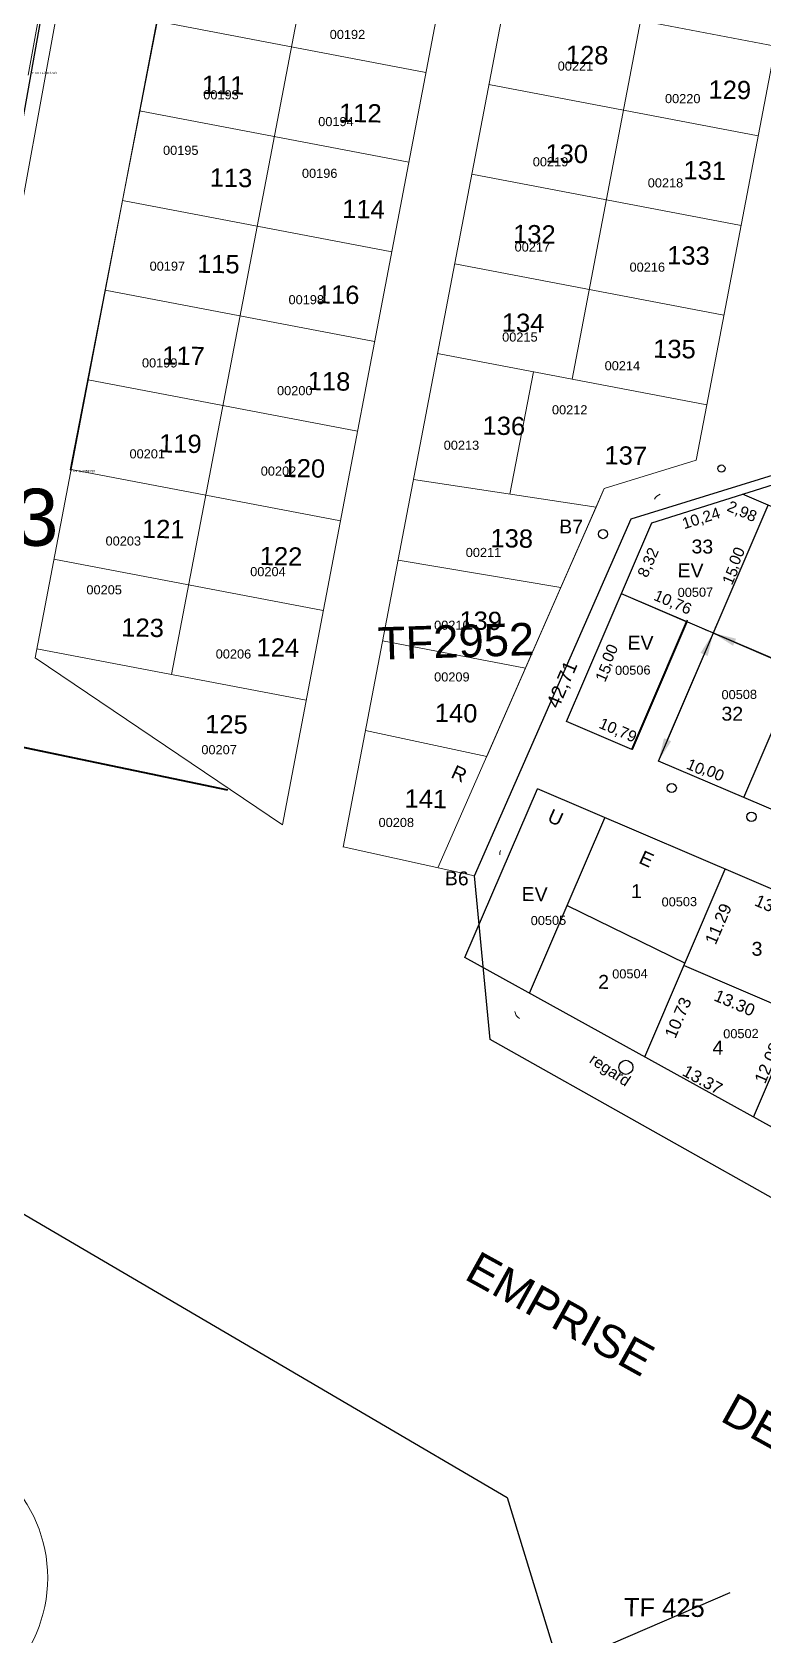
# Model space of a CAD drawing. Header units: metres. Extents: x 251686 to 255059, y 1627526 to 1631912.
# Drawn here: x 253119.8 to 253199.8, y 1629414.9 to 1629590.4 of the extents above; entities that cross this region are included whole.
import ezdxf
from ezdxf.enums import TextEntityAlignment as Align

# ---------------------------------------------------------------- set-up
doc = ezdxf.new("R2010")
doc.units = ezdxf.units.M
doc.header["$MEASUREMENT"] = 0
for name, color, linetype in [('A_revoir_niveau_0', 7, 'Continuous'), ('limites_parcelles', 7, 'Continuous'), ('limites_tf', 7, 'Continuous'), ('numero_lot', 7, 'Continuous'), ('numero_parcelle', 7, 'Continuous'), ('toponymie', 7, 'Continuous')]:
    doc.layers.add(name, color=color, linetype=linetype)
for name, color, linetype, lineweight in [('Bornes', 7, 'Continuous', 0), ('lotissement', 7, 'Continuous', 0), ('TITRE FONCIER', 7, 'Continuous', 0)]:
    doc.layers.add(name, color=color, linetype=linetype, lineweight=lineweight)
doc.styles.get("Standard").update_dxf_attribs({"font": 'txt.shx'})
doc.styles.add('Style-Arial', font='arial.ttf')
doc.styles.add('Style-txt', font='txt.shx')

msp = doc.modelspace()

# ---------------------------------------------------------------- linework, layer by layer
at = {"layer": 'A_revoir_niveau_0'}
for p, q in [((253187.622925, 1629536.657028), (253232.832222, 1629550.947486)), ((253279.721045, 1629504.628166), (253197.544284, 1629539.793126)), ((253188.333499, 1629510.577626), (253200.32364, 1629538.60024)), ((253180.285126, 1629519.599345), (253187.622925, 1629536.657028)), ((253197.674371, 1629506.580912), (253209.664512, 1629534.603526)), ((253259.714894, 1629496.61246), (253184.282358, 1629528.891441)), ((253191.416609, 1629525.838563), (253184.282358, 1629528.891441)), ((253185.421539, 1629511.827256), (253191.506129, 1629526.047783)), ((253194.57967, 1629525.175727), (253194.829487, 1629525.759522)), ((253193.746049, 1629524.841726), (253193.162244, 1629525.091521)), ((253259.714894, 1629496.61246), (253194.329853, 1629524.591932)), ((253196.665033, 1629523.592665), (253201.335393, 1629521.594131)), ((253189.333961, 1629512.915842), (253193.330675, 1629522.256714)), ((253178.26005, 1629514.891789), (253180.285126, 1629519.599345)), ((253185.421539, 1629511.827256), (253178.26005, 1629514.891789)), ((253267.729842, 1629476.606006), (253188.334783, 1629510.580625)), ((253167.149929, 1629489.064845), (253175.088301, 1629507.51864)), ((253264.5735, 1629469.226263), (253175.088301, 1629507.51864)), ((253174.206936, 1629485.158218), (253182.461437, 1629504.346896)), ((253186.847288, 1629478.160755), (253195.645715, 1629498.721741)), ((253178.334187, 1629494.752557), (253191.246501, 1629488.441248)), ((253198.730351, 1629471.582513), (253208.068873, 1629493.405641)), ((253252.77945, 1629441.661941), (253167.149929, 1629489.064845)), ((253191.134583, 1629488.179708), (253203.557741, 1629482.863608)), ((253196.158911, 1629419.466139), (253177.791812, 1629411.540625))]:
    msp.add_line(p, q, dxfattribs=at)
at = {"layer": 'A_revoir_niveau_0', "color": 1, "linetype": 'Continuous', "lineweight": 40}
for p, q in [((253191.416609, 1629525.838563), (253187.174418, 1629515.923306)), ((253187.174418, 1629515.923306), (253185.421882, 1629511.827109))]:
    msp.add_line(p, q, dxfattribs=at)
at = {"layer": 'A_revoir_niveau_0', "color": 50, "linetype": 'Continuous', "lineweight": 40}
for p in [(253141.2052, 1629507.376779), (253128.418517, 1629510.048352)]:
    msp.add_line(p, (253106.856834, 1629514.553321), dxfattribs=at)
at = {"layer": 'A_revoir_niveau_0'}
for centre, radius in [((253195.224621, 1629542.612645), 0.392861), ((253195.224621, 1629542.612645), 0.392861), ((253182.262837, 1629535.440899), 0.508927), ((253182.262837, 1629535.440899), 0.508927), ((253189.782103, 1629507.62507), 0.508), ((253189.782103, 1629507.62507), 0.508), ((253198.512259, 1629504.476004), 0.508), ((253198.512259, 1629504.476004), 0.508), ((253184.764977, 1629477.026377), 0.769314), ((253184.764977, 1629477.026377), 0.769314)]:
    msp.add_circle(centre, radius, dxfattribs=at)
msp.add_solid([(253192.941472, 1629522.423244), (253193.719878, 1629522.090184), (253194.329853, 1629524.591932)], dxfattribs=at)
msp.add_solid([(253192.941472, 1629522.423244), (253193.719878, 1629522.090184), (253194.329853, 1629524.591932)], dxfattribs=at)
at = {"layer": 'A_revoir_niveau_0', "extrusion": (0, 0, -1)}
for points in [[(-253196.831578, 1629523.981862), (-253196.498489, 1629523.203468), (-253194.329853, 1629524.591932)], [(-253196.831578, 1629523.981862), (-253196.498489, 1629523.203468), (-253194.329853, 1629524.591932)], [(-253188.944758, 1629513.082372), (-253189.723164, 1629512.749313), (-253188.334783, 1629510.580625)], [(-253188.944758, 1629513.082372), (-253189.723164, 1629512.749313), (-253188.334783, 1629510.580625)]]:
    msp.add_solid(points, dxfattribs=at)
at = {"layer": 'limites_parcelles', "color": 7, "lineweight": 0}
for p, q in [((253120.123676, 1629521.880156), (253137.161708, 1629611.273294)), ((253151.898503, 1629608.460042), (253135.037271, 1629520.037959)), ((253166.632404, 1629605.647343), (253147.168278, 1629503.57541)), ((253153.829682, 1629501.160286), (253173.530828, 1629604.331336)), ((253188.263327, 1629601.519675), (253178.884456, 1629552.404359)), ((253202.99737, 1629598.70772), (253193.618356, 1629549.59166)), ((253171.654996, 1629594.507968), (253201.121787, 1629588.882763)), ((253133.411442, 1629591.628093), (253162.886111, 1629586.001384)), ((253169.77933, 1629584.68547), (253199.246654, 1629579.060162)), ((253131.53631, 1629581.805493), (253161.012964, 1629576.178405)), ((253167.903663, 1629574.862971), (253197.371521, 1629569.237562)), ((253129.661177, 1629571.982893), (253159.139817, 1629566.355425)), ((253166.027997, 1629565.040473), (253195.496389, 1629559.414962)), ((253127.786044, 1629562.160292), (253157.26667, 1629556.532446)), ((253193.618356, 1629549.59166), (253164.152099, 1629555.216763)), ((253125.910911, 1629552.337692), (253155.393524, 1629546.709466)), ((253174.642636, 1629553.214122), (253172.077072, 1629539.81913)), ((253193.618356, 1629549.59166), (253192.472406, 1629543.530748)), ((253192.472406, 1629543.530748), (253182.406532, 1629540.415954)), ((253124.035779, 1629542.515092), (253153.520377, 1629536.886487)), ((253181.515122, 1629538.382787), (253161.518663, 1629541.425976)), ((253182.406532, 1629540.415954), (253164.197614, 1629498.884266)), ((253182.406532, 1629540.415954), (253181.515122, 1629538.382787)), ((253181.515122, 1629538.382787), (253177.660375, 1629529.590714)), ((253122.160646, 1629532.692491), (253151.64723, 1629527.063507)), ((253177.660375, 1629529.590714), (253159.830563, 1629532.585727)), ((253177.660375, 1629529.590714), (253173.785551, 1629520.752848)), ((253173.785551, 1629520.752848), (253158.142463, 1629523.745478)), ((253147.168278, 1629503.57541), (253120.123676, 1629521.880156)), ((253120.285513, 1629522.869891), (253149.774084, 1629517.240528)), ((253173.785551, 1629520.752848), (253169.537299, 1629511.06325)), ((253169.537299, 1629511.06325), (253156.266797, 1629513.92298)), ((253168.184269, 1629498.007793), (253153.830303, 1629501.163537))]:
    msp.add_line(p, q, dxfattribs=at)
at = {"layer": 'limites_parcelles', "color": 7, "linetype": 'Continuous', "lineweight": 0}
for p, q in [((253137.277077, 1629611.179575), (253123.955044, 1629542.475769)), ((253122.544722, 1629603.590181), (253119.353267, 1629585.718261)), ((252938.130201, 1629566.969949), (253171.776718, 1629429.908833))]:
    msp.add_line(p, q, dxfattribs=at)
at = {"layer": 'limites_parcelles', "color": 7, "linetype": 'Continuous', "lineweight": 0, "extrusion": (0, 0, -1)}
for centre, start, end in [((-253188.826606, 1629538.843001), 23.673538, 72.827358), ((-253171.969504, 1629500.39321), 354.529854, 23.673538), ((-253173.612218, 1629483.239284), 299.366195, 354.529854)]:
    msp.add_arc(centre, 1, start, end, dxfattribs=at)
at = {"layer": 'limites_parcelles', "color": 7, "linetype": 'Continuous', "lineweight": 0}
msp.add_point((253123.955044, 1629542.475769), dxfattribs=at)
msp.add_3dface([(253143.224843, 1629706.537701), (253050.992658, 1629686.547635), (253065.703682, 1629566.949971), (253112.034747, 1629535.357554)], dxfattribs=at)
at = {"layer": 'limites_tf', "color": 5, "linetype": 'Continuous', "lineweight": 30, "flags": 128}
for points in [[(253162.641312, 1629826.762304), (253106.856834, 1629514.553321), (253047.725076, 1629526.826704), (252943.769928, 1629595.245062), (252948.574069, 1629643.758695), (252984.06534, 1629707.609216), (253000.111276, 1629763.48946), (252982.939897, 1629796.926998), (253050.460664, 1629844.666322), (253100.19733, 1629840.39528), (253139.199139, 1629837.064898), (253162.641312, 1629826.762304)], [(252938.12929, 1629566.970485), (253171.775807, 1629429.909369), (253182.794467, 1629393.918474), (253185.648305, 1629394.996731), (253183.508421, 1629336.859167), (253177.579929, 1629336.027498), (253151.626659, 1629342.992792), (253089.503072, 1629373.583235), (253049.856658, 1629376.143051), (253034.548224, 1629359.500712), (253029.575801, 1629330.698007), (252911.701643, 1629358.702317), (252888.986808, 1629371.911396), (252880.209141, 1629457.837732), (252934.046559, 1629543.161933), (252938.12929, 1629566.970485)], [(253313.43, 1629558.87), (253341.28, 1629492.46), (253341.38, 1629451.55), (253256.21, 1629431.51), (253169.9, 1629480.07), (253168.18, 1629498.01), (253185.34, 1629537.12), (253231.51, 1629551.39), (253313.43, 1629558.87)]]:
    msp.add_lwpolyline(points, close=True, dxfattribs=at)
at = {"layer": 'lotissement', "color": 1, "lineweight": 13}
msp.add_circle((253105.969459, 1629421.107092), 15.510127, dxfattribs=at)

# ---------------------------------------------------------------- texts
at = {"layer": 'bornes', "color": 50, "linetype": 'Continuous', "lineweight": 40, "style": 'Style-Arial'}
msp.add_text('B3', height=6.250557, rotation=360, dxfattribs=at).set_placement((253117.316098, 1629540.404036, -13.261492), align=Align.TOP_CENTER)
at = {"layer": 'limites_parcelles', "color": 7, "linetype": 'Continuous', "lineweight": 0, "style": 'Style-Arial'}
for s, rotation, p in [('ETALTF2963P43', 0.0028, (253119.756588, 1629586.066037)), ('ETALTF2963P39', 359.52, (253123.955044, 1629542.475769))]:
    msp.add_text(s, height=0.25, rotation=rotation, dxfattribs=at).set_placement(p, align=Align.TOP_LEFT)
at = {"layer": 'numero_lot', "color": 7, "lineweight": 0, "char_height": 2, "attachment_point": 1, "rotation": 359.00002359, "line_spacing_factor": 0.6}
for s, insert in [('\\fArial|b0|i0|c00|p39;128', (253178.211271, 1629588.954182)), ('\\fArial|b0|i0|c00|p39;111', (253138.363521, 1629585.658878)), ('\\fArial|b0|i0|c00|p39;129', (253193.827588, 1629585.140302)), ('\\fArial|b0|i0|c00|p39;112', (253153.39217, 1629582.592827)), ('\\fArial|b0|i0|c00|p39;130', (253175.975393, 1629578.142357)), ('\\fArial|b0|i0|c00|p39;131', (253191.092989, 1629576.301061)), ('\\fArial|b0|i0|c00|p39;113', (253139.238472, 1629575.501728)), ('\\fArial|b0|i0|c00|p39;114', (253153.734666, 1629572.072871)), ('\\fArial|b0|i0|c00|p39;132', (253172.43615, 1629569.323883)), ('\\fArial|b0|i0|c00|p39;115', (253137.846108, 1629566.063452)), ('\\fArial|b0|i0|c00|p39;133', (253189.302253, 1629566.990597)), ('\\fArial|b0|i0|c00|p39;116', (253150.959521, 1629562.711424)), ('\\fArial|b0|i0|c00|p39;134', (253171.208845, 1629559.619322)), ('\\fArial|b0|i0|c00|p39;117', (253134.039486, 1629556.012683)), ('\\fArial|b0|i0|c00|p39;135', (253187.76919, 1629556.75397)), ('\\fArial|b0|i0|c00|p39;118', (253149.963783, 1629553.216168)), ('\\fArial|b0|i0|c00|p39;136', (253169.096189, 1629548.336655)), ('\\fArial|b0|i0|c00|p39;119', (253133.693695, 1629546.389228)), ('\\fArial|b0|i0|c00|p39;137', (253182.443811, 1629545.082581)), ('\\fArial|b0|i0|c00|p39;120', (253147.205661, 1629543.68619)), ('\\fArial|b0|i0|c00|p39;121', (253131.817307, 1629537.032634)), ('\\fArial|b0|i0|c00|p39;138', (253169.961971, 1629536.006712)), ('\\fArial|b0|i0|c00|p39;122', (253144.707346, 1629534.048575)), ('\\fArial|b0|i0|c00|p39;139', (253166.561675, 1629526.995583)), ('\\fArial|b0|i0|c00|p39;123', (253129.558006, 1629526.229898)), ('\\fArial|b0|i0|c00|p39;124', (253144.360312, 1629524.053037)), ('\\fArial|b0|i0|c00|p39;140', (253163.875201, 1629516.87244)), ('\\fArial|b0|i0|c00|p39;125', (253138.738753, 1629515.644817)), ('\\fArial|b0|i0|c00|p39;141', (253160.566504, 1629507.480844))]:
    msp.add_mtext(s, dxfattribs=dict(at, insert=insert))
at = {"layer": 'numero_parcelle', "color": 5, "char_height": 1, "attachment_point": 1, "style": 'Style-txt'}
for s, insert, rotation, line_spacing_factor in [('\\fArial|b0|i0|c00|p39;00192', (253152.349126, 1629590.660772), 0.00280749, 0.6), ('\\fArial|b0|i0|c00|p39;00221', (253177.303783, 1629587.199903), 0.00280749, 0.6), ('\\fArial|b0|i0|c00|p39;00193', (253138.508729, 1629584.053657), 0.00280749, 0.6), ('\\fArial|b0|i0|c00|p39;00220', (253189.04715, 1629583.634158), 0.00280749, 0.6), ('\\fArial|b0|i0|c00|p39;00194', (253151.090908, 1629581.117162), 0.00280749, 0.6), ('\\fArial|b0|i0|c00|p39;00195', (253134.104966, 1629577.970917), 0.00280749, 0.6), ('\\fArial|b0|i0|c00|p39;00219', (253174.577644, 1629576.712418), 0.00280749, 0.6), ('\\fArial|b0|i0|c00|p39;00196', (253149.308433, 1629575.45392), 0.00280749, 0.6), ('\\fArial|b0|i0|c00|p39;00218', (253187.159823, 1629574.405172), 0.00280749, 0.6), ('\\fArial|b0|i0|c00|p39;00217', (253172.585465, 1629567.378558), 0.00280749, 0.6), ('\\fArial|b0|i0|c00|p39;00197', (253132.637045, 1629565.281061), 0.00280749, 0.6), ('\\fArial|b0|i0|c00|p39;00216', (253185.167645, 1629565.176186), 0.00280749, 0.6), ('\\fArial|b0|i0|c00|p39;00198', (253147.840512, 1629561.610441), 0.00280749, 0.6), ('\\fArial|b0|i0|c00|p39;00215', (253171.222396, 1629557.520322), 0.00280749, 0.6), ('\\fArial|b0|i0|c00|p39;00199', (253131.798233, 1629554.688702), 0.00280749, 0.6), ('\\fArial|b0|i0|c00|p39;00214', (253182.441506, 1629554.374077), 0.00280749, 0.6), ('\\fArial|b0|i0|c00|p39;00200', (253146.582294, 1629551.647331), 0.00280749, 0.6), ('\\fArial|b0|i0|c00|p39;00212', (253176.674674, 1629549.549834), 0.00280749, 0.6), ('\\fArial|b0|i0|c00|p39;00201', (253130.435164, 1629544.725592), 0.00280749, 0.6), ('\\fArial|b0|i0|c00|p39;00213', (253164.826455, 1629545.669465), 0.00280749, 0.6), ('\\fArial|b0|i0|c00|p39;00202', (253144.799819, 1629542.837845), 0.00280749, 0.6), ('\\fArial|b0|i0|c00|p39;00203', (253127.813876, 1629535.181981), 0.00280749, 0.6), ('\\fArial|b0|i0|c00|p39;00211', (253167.238039, 1629533.923483), 0.00280749, 0.6), ('\\fArial|b0|i0|c00|p39;00204', (253143.646452, 1629531.825986), 0.00280749, 0.6), ('\\fArial|b0|i0|c00|p39;00205', (253125.716846, 1629529.833364), 0.00280749, 0.6), ('\\fArial|b0|i0|c00|p39;00507', (253190.428791, 1629529.543389), 0.68103392, 0.779643), ('\\fArial|b0|i0|c00|p39;00210', (253163.77794, 1629525.952995), 0.00280749, 0.6), ('\\fArial|b0|i0|c00|p39;00206', (253139.871798, 1629522.80675), 0.00280749, 0.6), ('\\fArial|b0|i0|c00|p39;00209', (253163.77794, 1629520.289754), 0.00280749, 0.6), ('\\fArial|b0|i0|c00|p39;00506', (253183.576044, 1629521.008498), 0.68103392, 0.779643), ('\\fArial|b0|i0|c00|p39;00508', (253195.229165, 1629518.341275), 0.68103392, 0.779643), ('\\fArial|b0|i0|c00|p39;00207', (253138.299026, 1629512.319266), 0.00280749, 0.6), ('\\fArial|b0|i0|c00|p39;00208', (253157.696553, 1629504.348778), 0.00280749, 0.6), ('\\fArial|b0|i0|c00|p39;00503', (253188.669151, 1629495.641806), 0.68103392, 0.779643), ('\\fArial|b0|i0|c00|p39;00505', (253174.342865, 1629493.597253), 0.68103392, 0.779643), ('\\fArial|b0|i0|c00|p39;00504', (253183.265264, 1629487.751701), 0.68103392, 0.779643), ('\\fArial|b0|i0|c00|p39;00502', (253195.415369, 1629481.198797), 0.68103392, 0.779643)]:
    msp.add_mtext(s, dxfattribs=dict(at, insert=insert, rotation=rotation, line_spacing_factor=line_spacing_factor))
at = {"layer": 'TITRE FONCIER', "color": 2, "linetype": 'Continuous', "lineweight": 0, "style": 'Style-Arial'}
msp.add_text('TF 425 ', height=2, rotation=359.48, dxfattribs=at).set_placement((253184.537058, 1629416.903169))
at = {"layer": 'toponymie', "attachment_point": 7, "line_spacing_factor": 0.6}
for s, insert, char_height, rotation in [('\\fArial|b0|i0|c00|p39;10,24', (253191.21429, 1629535.746897), 1.2192, 17.54152503), ('\\fArial|b0|i0|c00|p39;10,24', (253191.21429, 1629535.746897), 1.2192, 17.54152503), ('\\fArial|b0|i0|c00|p39;2,98', (253195.642361, 1629537.82478), 1.2192, 336.77124102), ('\\fArial|b0|i0|c00|p39;2,98', (253195.642361, 1629537.82478), 1.2192, 336.77124102), ('\\fArial|b0|i0|c00|p39;B7', (253177.463478, 1629535.508361), 1.524, 359.39809687), ('\\fArial|b0|i0|c00|p39;B7', (253177.463478, 1629535.508361), 1.524, 359.39809687), ('\\fArial|b0|i0|c00|p39;33', (253191.946463, 1629533.299604), 1.524, 359.39809687), ('\\fArial|b0|i0|c00|p39;,00', (253197.107181, 1629531.408884), 1.2192, 66.3981346), ('\\fArial|b0|i0|c00|p39;,00', (253197.107181, 1629531.408884), 1.2192, 66.3981346), ('\\fArial|b0|i0|c00|p39;8,32', (253187.303223, 1629530.488189), 1.2192, 66.72380661), ('\\fArial|b0|i0|c00|p39;8,32', (253187.303223, 1629530.488189), 1.2192, 66.72380661), ('\\fArial|b0|i0|c00|p39;EV', (253190.418998, 1629530.717472), 1.524, 359.39809687), ('\\fArial|b0|i0|c00|p39;15', (253196.384843, 1629529.755666), 1.2192, 66.3981346), ('\\fArial|b0|i0|c00|p39;15', (253196.384843, 1629529.755666), 1.2192, 66.3981346), ('\\fArial|b0|i0|c00|p39;10,76', (253187.624912, 1629528.053742), 1.2192, 336.83302242), ('\\fArial|b0|i0|c00|p39;10,76', (253187.624912, 1629528.053742), 1.2192, 336.83302242), ('\\fArial|b0|i0|c00|p39;TF2952', (253157.672113, 1629521.619491), 3.556, 1.73071), ('\\fArial|b0|i0|c00|p39;TF2952', (253157.672113, 1629521.619491), 3.556, 1.73071), ('\\fArial|b0|i0|c00|p39;EV', (253184.94495, 1629522.7907), 1.524, 359.39809687), ('\\fArial|b0|i0|c00|p39;,00', (253183.215821, 1629520.775517), 1.2192, 66.3981346), ('\\fArial|b0|i0|c00|p39;,00', (253183.215821, 1629520.775517), 1.2192, 66.3981346), ('\\fArial|b0|i0|c00|p39;42,71', (253177.658518, 1629516.118516), 1.524, 66.7173666), ('\\fArial|b0|i0|c00|p39;42,71', (253177.658518, 1629516.118516), 1.524, 66.7173666), ('\\fArial|b0|i0|c00|p39;15', (253182.493483, 1629519.1223), 1.2192, 66.3981346), ('\\fArial|b0|i0|c00|p39;15', (253182.493483, 1629519.1223), 1.2192, 66.3981346), ('\\fArial|b0|i0|c00|p39;32', (253195.221513, 1629514.985791), 1.524, 359.39809687), ('\\fArial|b0|i0|c00|p39;10,79', (253181.620425, 1629514.045356), 1.2192, 336.81595203), ('\\fArial|b0|i0|c00|p39;10,79', (253181.620425, 1629514.045356), 1.2192, 336.81595203), ('\\fArial|b0|i0|c00|p39;R                 U                E', (253165.500614, 1629508.794188), 1.524, 335.52564534), ('\\fArial|b0|i0|c00|p39;R                 U                E', (253165.500614, 1629508.794188), 1.524, 335.52564534), ('\\fArial|b0|i0|c00|p39;10', (253191.271835, 1629509.773304), 1.2192, 336.3981346), ('\\fArial|b0|i0|c00|p39;10', (253191.271835, 1629509.773304), 1.2192, 336.3981346), ('\\fArial|b0|i0|c00|p39;,00', (253192.925052, 1629509.050966), 1.2192, 336.3981346), ('\\fArial|b0|i0|c00|p39;,00', (253192.925052, 1629509.050966), 1.2192, 336.3981346), ('\\fArial|b0|i0|c00|p39;B6', (253164.948782, 1629496.961438), 1.524, 359.39809687), ('\\fArial|b0|i0|c00|p39;B6', (253164.948782, 1629496.961438), 1.524, 359.39809687), ('\\fArial|b0|i0|c00|p39;EV', (253173.350495, 1629495.250642), 1.524, 359.39809687), ('\\fArial|b0|i0|c00|p39;1', (253185.326789, 1629495.573701), 1.524, 359.39809687), ('\\fArial|b0|i0|c00|p39;13.30', (253198.736747, 1629494.782831), 1.3208, 336.83302242), ('\\fArial|b0|i0|c00|p39;11.29', (253194.600804, 1629490.3563), 1.3208, 66.83302242), ('\\fArial|b0|i0|c00|p39;3', (253198.522835, 1629489.232199), 1.524, 359.39809687), ('\\fArial|b0|i0|c00|p39;2', (253181.727867, 1629485.632967), 1.524, 359.39809687), ('\\fArial|b0|i0|c00|p39;13.30', (253194.282666, 1629484.374119), 1.3208, 336.83302242), ('\\fArial|b0|i0|c00|p39;10.73', (253190.187935, 1629480.08312), 1.3208, 66.83302242), ('\\fArial|b0|i0|c00|p39;4', (253194.238404, 1629478.434505), 1.524, 359.39809687), ('\\fArial|b0|i0|c00|p39;12.08', (253200.012468, 1629475.130921), 1.3208, 66.83302242), ('\\fArial|b0|i0|c00|p39;regard', (253180.452881, 1629477.311975), 1.2192, 326.10891103), ('\\fArial|b0|i0|c00|p39;regard', (253180.452881, 1629477.311975), 1.2192, 326.10891103), ('\\fArial|b0|i0|c00|p39;13.37', (253190.816406, 1629476.196404), 1.3208, 331.03186583), ('\\fArial|b0|i0|c00|p39;EMPRISE       DEVIATION     DNDN', (253166.92857, 1629453.858864), 3.556, 330.99865353), ('\\fArial|b0|i0|c00|p39;EMPRISE       DEVIATION     DNDN', (253166.92857, 1629453.858864), 3.556, 330.99865353)]:
    msp.add_mtext(s, dxfattribs=dict(at, insert=insert, char_height=char_height, rotation=rotation))

doc.saveas('drawing.dxf')
